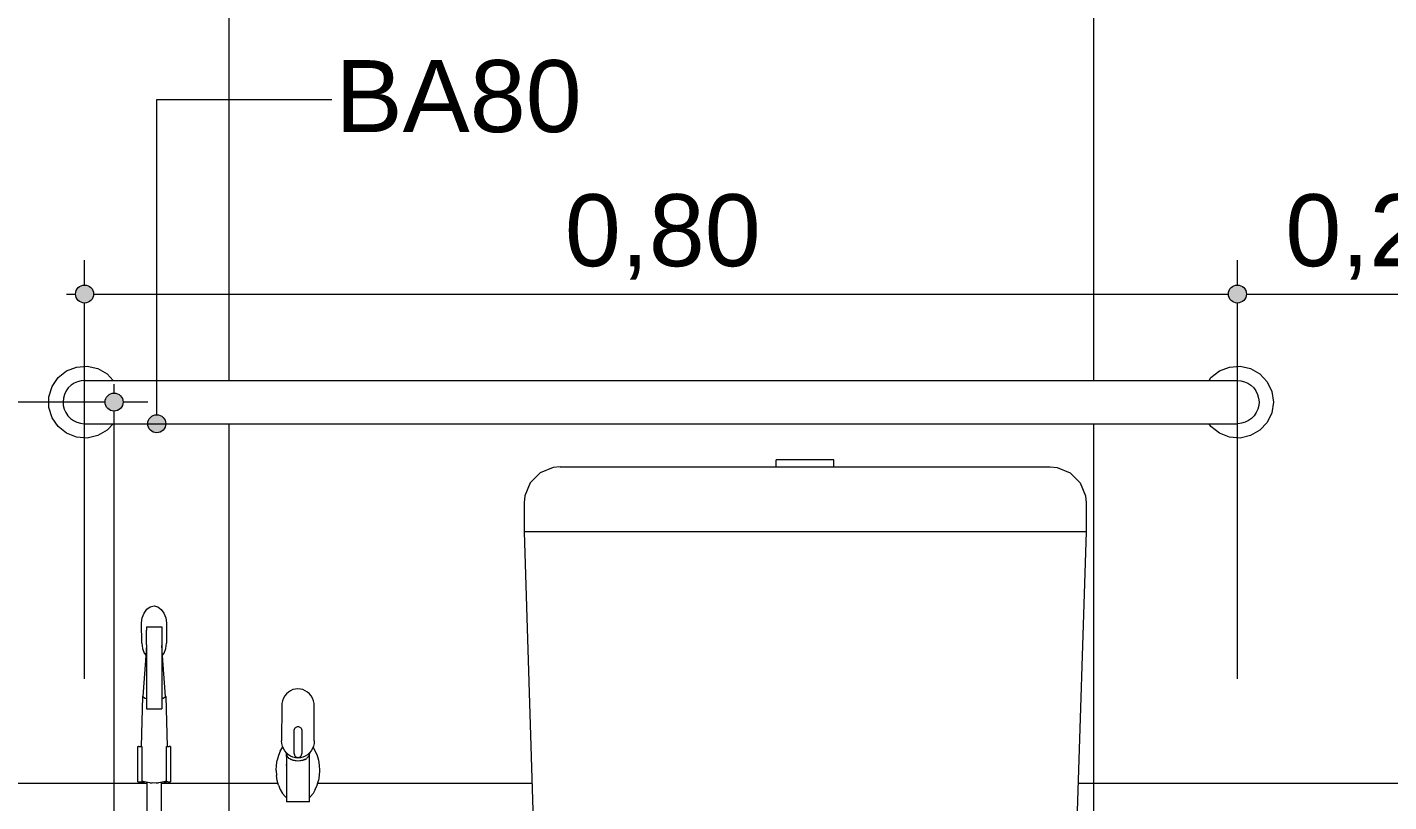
# Model space of a CAD drawing. Header units: metres. Extents: x -1.4 to 64, y -2.2 to 1.7.
# Drawn here: x 62.536 to 63.481, y -1.454 to -0.917 of the extents above; entities that cross this region are included whole.
import ezdxf

# ---------------------------------------------------------------- set-up
doc = ezdxf.new("R2010")
doc.units = ezdxf.units.M
doc.header["$MEASUREMENT"] = 0
doc.layers.add('COTAS CORTE', color=7, linetype='Continuous')
doc.layers.add('NOTAS-LAYOUT.EXEC', color=7, linetype='Continuous')
for name, color, linetype, lineweight, true_color in [('COTAS CORTE_Caneta_No__25', 7, 'Continuous', 13, 0x982312), ('LOUCAS-METAIS.ARQ_Caneta_No__96', 7, 'Continuous', 0, 0xb6b6b6), ('PAREDE CONSTRUIR_Caneta_No__97', 7, 'Continuous', 13, 0x6b6b6b)]:
    doc.layers.add(name, color=color, linetype=linetype, lineweight=lineweight, true_color=true_color)
doc.layers.add('NOTAS-LAYOUT.EXEC_Caneta_No__241', color=7, linetype='Continuous', lineweight=13)
doc.layers.add('NOTAS-LAYOUT.EXEC_Caneta_No__5', color=7, linetype='Continuous', lineweight=20)
doc.styles.add('GENERATED_STYLE_1', font='arial.ttf')
doc.dimstyles.new('GENERATED_STYLE__1', dxfattribs={"dimtxt": 0.05, "dimasz": 0.02375, "dimexe": 0.18, "dimexo": 0.267183, "dimgap": 0, "dimtad": 1, "dimzin": 0, "dimdsep": 46, "dimtxsty": 'GENERATED_STYLE_1', "dimblk": 'ARROWHEAD_11', "dimblk1": 'ARROWHEAD_11', "dimblk2": 'ARROWHEAD_11', "dimcen": 0.09, "dimclrd": 256, "dimclre": 256, "dimclrt": 256, "dimadec": 0, "dimazin": 0, "dimtfac": 1, "dimtdec": 4, "dimtmove": 0, "dimatfit": 3, "dimfxl": 0, "dimtolj": 1, "dimtzin": 0, "dimarcsym": 0})
doc.dimstyles.new('GENERATED_STYLE__2', dxfattribs={"dimtxt": 0.05, "dimasz": 0.02375, "dimexe": 0.18, "dimexo": 0.267183, "dimgap": 0, "dimtad": 1, "dimtih": 1, "dimtoh": 1, "dimzin": 0, "dimdsep": 46, "dimtxsty": 'GENERATED_STYLE_1', "dimblk": 'ARROWHEAD_11', "dimblk1": 'ARROWHEAD_11', "dimblk2": 'ARROWHEAD_11', "dimcen": 0.09, "dimclrd": 256, "dimclre": 256, "dimclrt": 256, "dimadec": 0, "dimazin": 0, "dimtfac": 1, "dimtdec": 4, "dimtmove": 0, "dimatfit": 3, "dimfxl": 0, "dimtolj": 1, "dimtzin": 0, "dimarcsym": 0})

# ---------------------------------------------------------------- blocks, each defined once
blk = doc.blocks.new('*D195', base_point=(118.0502, -2.04186))
at = {"layer": 'COTAS CORTE_Caneta_No__25', "linetype": 'Continuous', "lineweight": 13, "true_color": 0x982312}
for points in [[(62.56992, -1.10179), (62.57039, -1.10418), (62.57175, -1.10621), (62.57377, -1.10757), (62.57617, -1.10804), (62.57856, -1.10757), (62.58058, -1.10621), (62.58194, -1.10418), (62.58242, -1.10179), (62.58194, -1.0994), (62.58058, -1.09737), (62.57856, -1.09602), (62.57617, -1.09554), (62.57377, -1.09602), (62.57175, -1.09737), (62.57039, -1.0994)], [(63.36992, -1.10179), (63.37039, -1.10418), (63.37175, -1.10621), (63.37377, -1.10757), (63.37617, -1.10804), (63.37856, -1.10757), (63.38058, -1.10621), (63.38194, -1.10418), (63.38242, -1.10179), (63.38194, -1.0994), (63.38058, -1.09737), (63.37856, -1.09602), (63.37617, -1.09554), (63.37377, -1.09602), (63.37175, -1.09737), (63.37039, -1.0994)]]:
    blk.add_hatch(color=24, dxfattribs=at).paths.add_polyline_path(points)
at = {"layer": 'COTAS CORTE_Caneta_No__25', "color": 24, "linetype": 'Continuous', "lineweight": 13, "true_color": 0x982312}
for p, q in [((62.57617, -1.09554), (62.57617, -1.07836)), ((63.37617, -1.09554), (63.37617, -1.07836)), ((62.56367, -1.10179), (62.56992, -1.10179)), ((62.58242, -1.10179), (63.36992, -1.10179)), ((62.57617, -1.36898), (62.57617, -1.10804)), ((63.37617, -1.36898), (63.37617, -1.10804))]:
    blk.add_line(p, q, dxfattribs=at)
for centre in [(62.57617, -1.10179), (63.37617, -1.10179)]:
    blk.add_circle(centre, 0.00625, dxfattribs=at)
at = {"layer": 'COTAS CORTE_Caneta_No__25', "color": 24, "lineweight": 13, "true_color": 0x982312, "insert": (62.90944, -1.09179), "char_height": 0.05, "attachment_point": 7, "style": 'GENERATED_STYLE_1'}
blk.add_mtext('\\A1;{\\pql;\\fArial|b0|i0|c0|p0;\\W1.000000;0,80}', dxfattribs=at)
blk = doc.blocks.new('ARROWHEAD_11')
at = {"color": 0, "linetype": 'Continuous', "lineweight": 0}
blk.add_line((0, 0), (-1, 0), dxfattribs=at)
at = {"color": 0, "linetype": 'Continuous', "lineweight": 0, "const_width": 0.25, "flags": 128}
blk.add_lwpolyline([(-0.125, 0, 1), (0.125, 0, 1)], format="xyb", close=True, dxfattribs=at)
blk = doc.blocks.new('*D196', base_point=(118.0502, -2.04186))
at = {"layer": 'COTAS CORTE_Caneta_No__25', "linetype": 'Continuous', "lineweight": 13, "true_color": 0x982312}
for points in [[(63.36992, -1.10179), (63.37039, -1.10418), (63.37175, -1.10621), (63.37377, -1.10757), (63.37617, -1.10804), (63.37856, -1.10757), (63.38058, -1.10621), (63.38194, -1.10418), (63.38242, -1.10179), (63.38194, -1.0994), (63.38058, -1.09737), (63.37856, -1.09602), (63.37617, -1.09554), (63.37377, -1.09602), (63.37175, -1.09737), (63.37039, -1.0994)], [(63.56991, -1.10179), (63.57039, -1.10418), (63.57175, -1.10621), (63.57377, -1.10757), (63.57616, -1.10804), (63.57856, -1.10757), (63.58058, -1.10621), (63.58194, -1.10418), (63.58241, -1.10179), (63.58194, -1.0994), (63.58058, -1.09737), (63.57856, -1.09602), (63.57616, -1.09554), (63.57377, -1.09602), (63.57175, -1.09737), (63.57039, -1.0994)]]:
    blk.add_hatch(color=24, dxfattribs=at).paths.add_polyline_path(points)
at = {"layer": 'COTAS CORTE_Caneta_No__25', "color": 24, "linetype": 'Continuous', "lineweight": 13, "true_color": 0x982312}
for p, q in [((63.57616, -1.09554), (63.57616, -0.83461)), ((63.37617, -1.09554), (63.37617, -1.07836)), ((63.38242, -1.10179), (63.56991, -1.10179)), ((63.58241, -1.10179), (63.58866, -1.10179)), ((63.37617, -1.36898), (63.37617, -1.10804)), ((63.57616, -1.12523), (63.57616, -1.10804))]:
    blk.add_line(p, q, dxfattribs=at)
for centre in [(63.37617, -1.10179), (63.57616, -1.10179)]:
    blk.add_circle(centre, 0.00625, dxfattribs=at)
at = {"layer": 'COTAS CORTE_Caneta_No__25', "color": 24, "lineweight": 13, "true_color": 0x982312, "insert": (63.40943, -1.09179), "char_height": 0.05, "attachment_point": 7, "style": 'GENERATED_STYLE_1'}
blk.add_mtext('\\A1;{\\pql;\\fArial|b0|i0|c0|p0;\\W1.000000;0,20}', dxfattribs=at)
blk = doc.blocks.new('*D197', base_point=(118.0502, -2.04186))
at = {"layer": 'COTAS CORTE_Caneta_No__25', "linetype": 'Continuous', "lineweight": 13, "true_color": 0x982312}
for points in [[(62.59036, -1.17686), (62.59084, -1.17925), (62.59219, -1.18128), (62.59422, -1.18263), (62.59661, -1.18311), (62.59901, -1.18263), (62.60103, -1.18128), (62.60239, -1.17925), (62.60286, -1.17686), (62.60239, -1.17447), (62.60103, -1.17244), (62.59901, -1.17108), (62.59661, -1.17061), (62.59422, -1.17108), (62.59219, -1.17244), (62.59084, -1.17447)], [(62.59036, -2.04186), (62.59084, -2.04425), (62.59219, -2.04627), (62.59422, -2.04763), (62.59661, -2.04811), (62.59901, -2.04763), (62.60103, -2.04627), (62.60239, -2.04425), (62.60286, -2.04186), (62.60239, -2.03946), (62.60103, -2.03744), (62.59901, -2.03608), (62.59661, -2.03561), (62.59422, -2.03608), (62.59219, -2.03744), (62.59084, -2.03946)]]:
    blk.add_hatch(color=24, dxfattribs=at).paths.add_polyline_path(points)
at = {"layer": 'COTAS CORTE_Caneta_No__25', "color": 24, "linetype": 'Continuous', "lineweight": 13, "true_color": 0x982312}
for p, q in [((62.59661, -1.17061), (62.59661, -1.16436)), ((62.59036, -1.17686), (62.32943, -1.17686)), ((62.62005, -1.17686), (62.60286, -1.17686)), ((62.59661, -2.03561), (62.59661, -1.18311)), ((62.59036, -2.04186), (62.57318, -2.04186)), ((62.59661, -2.05436), (62.59661, -2.04811)), ((62.8638, -2.04186), (62.60286, -2.04186))]:
    blk.add_line(p, q, dxfattribs=at)
for centre in [(62.59661, -1.17686), (62.59661, -2.04186)]:
    blk.add_circle(centre, 0.00625, dxfattribs=at)
at = {"layer": 'COTAS CORTE_Caneta_No__25', "color": 24, "lineweight": 13, "true_color": 0x982312, "insert": (62.58661, -1.67609), "char_height": 0.05, "attachment_point": 7, "rotation": 90, "style": 'GENERATED_STYLE_1'}
blk.add_mtext('\\A1;{\\pql;\\fArial|b0|i0|c0|p0;\\W1.000000;0,86}', dxfattribs=at)
blk = doc.blocks.new('*D201', base_point=(118.0502, -2.04186))
at = {"layer": 'COTAS CORTE_Caneta_No__25', "linetype": 'Continuous', "lineweight": 13, "true_color": 0x982312}
for points in [[(61.18723, 1.10814), (61.1877, 1.10575), (61.18906, 1.10373), (61.19109, 1.10237), (61.19348, 1.10189), (61.19587, 1.10237), (61.1979, 1.10373), (61.19925, 1.10575), (61.19973, 1.10814), (61.19925, 1.11054), (61.1979, 1.11256), (61.19587, 1.11392), (61.19348, 1.11439), (61.19109, 1.11392), (61.18906, 1.11256), (61.1877, 1.11054)], [(61.18723, -2.04186), (61.1877, -2.04425), (61.18906, -2.04627), (61.19109, -2.04763), (61.19348, -2.04811), (61.19587, -2.04763), (61.1979, -2.04627), (61.19925, -2.04425), (61.19973, -2.04186), (61.19925, -2.03946), (61.1979, -2.03744), (61.19587, -2.03608), (61.19348, -2.03561), (61.19109, -2.03608), (61.18906, -2.03744), (61.1877, -2.03946)]]:
    blk.add_hatch(color=24, dxfattribs=at).paths.add_polyline_path(points)
at = {"layer": 'COTAS CORTE_Caneta_No__25', "color": 24, "linetype": 'Continuous', "lineweight": 13, "true_color": 0x982312}
for p, q in [((61.18723, 1.10814), (61.17004, 1.10814)), ((61.46066, 1.10814), (61.19973, 1.10814)), ((61.19348, -2.03561), (61.19348, 1.10189)), ((61.18723, -2.04186), (61.17004, -2.04186)), ((61.19348, -2.05436), (61.19348, -2.04811)), ((61.46066, -2.04186), (61.19973, -2.04186))]:
    blk.add_line(p, q, dxfattribs=at)
for centre in [(61.19348, 1.10814), (61.19348, -2.04186)]:
    blk.add_circle(centre, 0.00625, dxfattribs=at)
at = {"layer": 'COTAS CORTE_Caneta_No__25', "color": 24, "lineweight": 13, "true_color": 0x982312, "char_height": 0.05, "attachment_point": 7, "rotation": 90, "style": 'GENERATED_STYLE_1'}
for s, insert in [('\\A1;{\\pql;\\fArial|b0|i0|c0|p0;\\W1.000000;0,01}', (61.18348, 0.96843)), ('\\A1;{\\pql;\\fArial|b0|i0|c0|p0;\\W1.000000;3,15}', (61.18348, -0.60032))]:
    blk.add_mtext(s, dxfattribs=dict(at, insert=insert))
blk = doc.blocks.new('*D204', base_point=(118.0502, -2.04186))
at = {"layer": 'COTAS CORTE_Caneta_No__25', "linetype": 'Continuous', "lineweight": 13, "true_color": 0x982312}
for points in [[(62.23192, -1.29186), (62.2324, -1.29425), (62.23376, -1.29627), (62.23578, -1.29763), (62.23817, -1.29811), (62.24057, -1.29763), (62.24259, -1.29627), (62.24395, -1.29425), (62.24442, -1.29186), (62.24395, -1.28946), (62.24259, -1.28744), (62.24057, -1.28608), (62.23817, -1.28561), (62.23578, -1.28608), (62.23376, -1.28744), (62.2324, -1.28946)], [(62.23192, -2.04186), (62.2324, -2.04425), (62.23376, -2.04627), (62.23578, -2.04763), (62.23817, -2.04811), (62.24057, -2.04763), (62.24259, -2.04627), (62.24395, -2.04425), (62.24442, -2.04186), (62.24395, -2.03946), (62.24259, -2.03744), (62.24057, -2.03608), (62.23817, -2.03561), (62.23578, -2.03608), (62.23376, -2.03744), (62.2324, -2.03946)]]:
    blk.add_hatch(color=24, dxfattribs=at).paths.add_polyline_path(points)
at = {"layer": 'COTAS CORTE_Caneta_No__25', "color": 24, "linetype": 'Continuous', "lineweight": 13, "true_color": 0x982312}
for p, q in [((62.23192, -1.29186), (62.21474, -1.29186)), ((62.50536, -1.29186), (62.24442, -1.29186)), ((62.23817, -2.03561), (62.23817, -1.29811)), ((62.23192, -2.04186), (62.21474, -2.04186)), ((62.23817, -2.05436), (62.23817, -2.04811)), ((62.50536, -2.04186), (62.24442, -2.04186))]:
    blk.add_line(p, q, dxfattribs=at)
for centre in [(62.23817, -1.29186), (62.23817, -2.04186)]:
    blk.add_circle(centre, 0.00625, dxfattribs=at)
at = {"layer": 'COTAS CORTE_Caneta_No__25', "color": 24, "lineweight": 13, "true_color": 0x982312, "char_height": 0.05, "attachment_point": 7, "rotation": 90, "style": 'GENERATED_STYLE_1'}
for s, insert in [('\\A1;{\\pql;\\fArial|b0|i0|c0|p0;\\W1.000000;0,10}', (62.22817, -1.43157)), ('\\A1;{\\pql;\\fArial|b0|i0|c0|p0;\\W1.000000;0,75}', (62.22817, -1.80032))]:
    blk.add_mtext(s, dxfattribs=dict(at, insert=insert))
blk = doc.blocks.new('Label_26_20', base_point=(62.62619, -1.19186))
at = {"layer": 'NOTAS-LAYOUT.EXEC', "linetype": 'Continuous', "lineweight": 0, "true_color": 0x000000}
blk.add_hatch(color=18, dxfattribs=at).paths.add_polyline_path([(62.61994, -1.19186), (62.62042, -1.19425), (62.62177, -1.19627), (62.6238, -1.19763), (62.62619, -1.19811), (62.62858, -1.19763), (62.63061, -1.19627), (62.63196, -1.19425), (62.63244, -1.19186), (62.63196, -1.18946), (62.63061, -1.18744), (62.62858, -1.18608), (62.62619, -1.18561), (62.6238, -1.18608), (62.62177, -1.18744), (62.62042, -1.18946)])
at = {"layer": 'NOTAS-LAYOUT.EXEC_Caneta_No__241', "color": 7, "linetype": 'Continuous', "lineweight": 13}
for p, q in [((62.62619, -1.18561), (62.62619, -0.96673)), ((62.62619, -0.96673), (62.74777, -0.96673))]:
    blk.add_line(p, q, dxfattribs=at)
at = {"layer": 'NOTAS-LAYOUT.EXEC_Caneta_No__5', "color": 7, "linetype": 'Continuous', "lineweight": 20}
blk.add_circle((62.62619, -1.19186), 0.00625, dxfattribs=at)
at = {"layer": 'NOTAS-LAYOUT.EXEC_Caneta_No__241', "color": 7, "lineweight": 13, "insert": (62.75027, -0.93938), "char_height": 0.05, "attachment_point": 1, "style": 'GENERATED_STYLE_1'}
blk.add_mtext('\\A1;{\\pql;\\pt0,241;\\fArial|b0|i0|c0|p0;\\W1.000000;BA80\\fArial|b0|i0|c0|p0;\\W1.000000;\\A1{\\H.66x;\\S^  ;}\\fArial|b0|i0|c0|p0;\\W1.000000;\\fArial|b0|i0|c0|p0;\\W1.000000;\\A1{\\H.66x;\\S^  ;}\\fArial|b0|i0|c0|p0;\\W1.000000;\\fArial|b0|i0|c0|p0;\\W1.000000;\\fArial|b0|i0|c0|p0;\\W1.000000;\\fArial|b0|i0|c0|p0;\\W1.000000;\\fArial|b0|i0|c0|p0;\\W1.000000;\\fArial|b0|i0|c0|p0;\\W1.000000;\\fArial|b0|i0|c0|p0;\\W1.000000;\\A1{\\H.66x;\\S^  ;}\\fArial|b0|i0|c0|p0;\\W1.000000;\\fArial|b0|i0|c0|p0;\\W1.000000;\\A1{\\H.66x;\\S^  ;}\\fArial|b0|i0|c0|p0;\\W1.000000;\\fArial|b0|i0|c0|p0;\\W1.000000;\\fArial|b0|i0|c0|p0;\\W1.000000;\\fArial|b0|i0|c0|p0;\\W1.000000;\\fArial|b0|i0|c0|p0;\\W1.000000;\\fArial|b0|i0|c0|p0;\\W1.000000;\\fArial|b0|i0|c0|p0;\\W1.000000;\\A1{\\H.66x;\\S^  ;}\\fArial|b0|i0|c0|p0;\\W1.000000;\\fArial|b0|i0|c0|p0;\\W1.000000;\\A1{\\H.66x;\\S^  ;}\\fArial|b0|i0|c0|p0;\\W1.000000;\\fArial|b0|i0|c0|p0;\\W1.000000;\\fArial|b0|i0|c0|p0;\\W1.000000;\\fArial|b0|i0|c0|p0;\\W1.000000;\\fArial|b0|i0|c0|p0;\\W1.000000;\\fArial|b0|i0|c0|p0;\\W1.000000;\\fArial|b0|i0|c0|p0;\\W1.000000;\\A1{\\H.66x;\\S^  ;}\\fArial|b0|i0|c0|p0;\\W1.000000;\\fArial|b0|i0|c0|p0;\\W1.000000;\\A1{\\H.66x;\\S^  ;}\\fArial|b0|i0|c0|p0;\\W1.000000;\\fArial|b0|i0|c0|p0;\\W1.000000;\\fArial|b0|i0|c0|p0;\\W1.000000;\\fArial|b0|i0|c0|p0;\\W1.000000;\\fArial|b0|i0|c0|p0;\\W1.000000;\\fArial|b0|i0|c0|p0;\\W1.000000;\\fArial|b0|i0|c0|p0;\\W1.000000;\\A1{\\H.66x;\\S^  ;}\\fArial|b0|i0|c0|p0;\\W1.000000;\\fArial|b0|i0|c0|p0;\\W1.000000;\\A1{\\H.66x;\\S^  ;}\\fArial|b0|i0|c0|p0;\\W1.000000;\\fArial|b0|i0|c0|p0;\\W1.000000;\\fArial|b0|i0|c0|p0;\\W1.000000;\\fArial|b0|i0|c0|p0;\\W1.000000;\\fArial|b0|i0|c0|p0;\\W1.000000;\\fArial|b0|i0|c0|p0;\\W1.000000;\\fArial|b0|i0|c0|p0;\\W1.000000;\\A1{\\H.66x;\\S^  ;}\\fArial|b0|i0|c0|p0;\\W1.000000;}', dxfattribs=at)

msp = doc.modelspace()

# ---------------------------------------------------------------- hatches: boundary and pattern name
at = {"layer": 'PAREDE CONSTRUIR_Caneta_No__97', "linetype": 'Continuous', "lineweight": 13, "true_color": 0x6b6b6b}
h = msp.add_hatch(dxfattribs=at)
h.set_pattern_fill('Ceramica_60_x_60_0014', color=251, style=0, pattern_type=2)
h.set_pattern_definition([(180, (61.47616, -2.04186), (0, 0.6), []), (90, (61.47616, -2.04186), (0.6, 0), [])])
h.paths.add_polyline_path([(61.47616, 1.10814), (61.47616, -0.56713), (61.48116, -0.56713), (61.48116, -0.57686), (61.48701, -0.57686), (61.50287, -0.57865), (61.51875, -0.5842), (61.53298, -0.59315), (61.54487, -0.60504), (61.55382, -0.61927), (61.55937, -0.63515), (61.56116, -0.65101), (61.56116, -1.2327), (61.55937, -1.24856), (61.55382, -1.26444), (61.54602, -1.27686), (62.30636, -1.27686), (62.31058, -1.27231), (62.31703, -1.26858), (62.3243, -1.26693), (62.33173, -1.26748), (62.33867, -1.2702), (62.34449, -1.27485), (62.34869, -1.28101), (62.35089, -1.28813), (62.35089, -1.29558), (62.34869, -1.3027), (62.34449, -1.30886), (62.33867, -1.31351), (62.33173, -1.31623), (62.3243, -1.31679), (62.31703, -1.31513), (62.31058, -1.3114), (62.30636, -1.30685), (61.54586, -1.30685), (61.54449, -1.30886), (61.53867, -1.31351), (61.53173, -1.31623), (61.5243, -1.31679), (61.51703, -1.31513), (61.51058, -1.3114), (61.50551, -1.30594), (61.50477, -1.3044), (61.50287, -1.30507), (61.48701, -1.30685), (61.48116, -1.30685), (61.48116, -1.31686), (61.47616, -1.31686), (61.47616, -2.04186), (62.94918, -2.04186), (62.94918, -2.00647), (62.99824, -1.77057), (62.90116, -1.61724), (62.90116, -1.58186), (62.89117, -1.58186), (62.88117, -1.26686), (62.88117, -1.24686), (62.88165, -1.24198), (62.88538, -1.23297), (62.89228, -1.22607), (62.90129, -1.22234), (62.90617, -1.22186), (63.05617, -1.22186), (63.05617, -1.21686), (63.09617, -1.21686), (63.09617, -1.22186), (63.24617, -1.22186), (63.25104, -1.22234), (63.26005, -1.22607), (63.26695, -1.23297), (63.27068, -1.24198), (63.27117, -1.24686), (63.27117, -1.26686), (63.26117, -1.58186), (63.25117, -1.58186), (63.25117, -1.61724), (63.15409, -1.77057), (63.20315, -2.00647), (63.20315, -2.04186), (63.57616, -2.04186), (63.57617, -1.31679), (63.57116, -1.31679), (63.57116, -1.30685), (63.55275, -1.30685), (63.54002, -1.30685), (63.52859, -1.30685), (63.51905, -1.30685), (63.51187, -1.30685), (63.5059, -1.30685), (63.5033, -1.30658), (63.50079, -1.30586), (63.49844, -1.30471), (63.49632, -1.30318), (63.49451, -1.3013), (63.49304, -1.29913), (63.49198, -1.29674), (63.49135, -1.2942), (63.49117, -1.29159), (63.49144, -1.28899), (63.49216, -1.28648), (63.49331, -1.28413), (63.49484, -1.28201), (63.49672, -1.2802), (63.49889, -1.27874), (63.50128, -1.27767), (63.50382, -1.27704), (63.50642, -1.27686), (63.51234, -1.27686), (63.51946, -1.27686), (63.52892, -1.27686), (63.54025, -1.27686), (63.55287, -1.27686), (63.57116, -1.27686), (63.57116, -1.26693), (63.57617, -1.26693), (63.57617, -1.21686), (63.57122, -1.21686), (63.57122, -1.20685), (63.56537, -1.20685), (63.54951, -1.20507), (63.53364, -1.19951), (63.5194, -1.19056), (63.50751, -1.17867), (63.49856, -1.16444), (63.49301, -1.14856), (63.49122, -1.1327), (63.49122, -0.55101), (63.49301, -0.53515), (63.49856, -0.51927), (63.50751, -0.50504), (63.5194, -0.49315), (63.53364, -0.4842), (63.54951, -0.47865), (63.56537, -0.47686), (63.57122, -0.47686), (63.57122, -0.46713), (63.57616, -0.46713), (63.57616, 1.10814)])
h.paths.add_polyline_path([(61.47841, -1.57776), (61.52724, -1.57776), (61.53094, -1.57852), (61.53407, -1.58068), (61.53616, -1.58393), (61.53619, -1.5841), (61.83581, -1.5841), (61.84209, -1.5839), (61.54604, -1.5839), (61.54604, -1.58186), (61.91352, -1.58186), (61.91352, -1.58389), (61.91452, -1.584), (61.91579, -1.5841), (61.91618, -1.5841), (61.91749, -1.58459), (61.919, -1.58507), (61.91951, -1.58535), (61.9212, -1.58599), (61.92528, -1.58953), (61.92795, -1.59432), (61.92887, -1.59976), (61.92795, -1.60519), (61.92528, -1.60998), (61.9212, -1.61353), (61.919, -1.61444), (61.9165, -1.6153), (61.91618, -1.61541), (61.91315, -1.61566), (61.84338, -1.61566), (61.84002, -1.61555), (61.8358, -1.61541), (61.71161, -1.61541), (61.71161, -1.65386), (61.71047, -1.66886), (61.70707, -1.68349), (61.70151, -1.69739), (61.69392, -1.71022), (61.68448, -1.72167), (61.67342, -1.73144), (61.66103, -1.7393), (61.6476, -1.74506), (61.63347, -1.74857), (61.61898, -1.74976), (61.47843, -1.74976), (61.47843, -1.7488), (61.47843, -1.74604), (61.47842, -1.74181), (61.47842, -1.73662), (61.47842, -1.73077), (61.47842, -1.72591), (61.47842, -1.72511), (61.47843, -1.72168), (61.47843, -1.72081), (61.47843, -1.71891), (61.47843, -1.71796), (61.61848, -1.71796), (61.62924, -1.71698), (61.63966, -1.71409), (61.64944, -1.70937), (61.65828, -1.70296), (61.66591, -1.69506), (61.6721, -1.68591), (61.67666, -1.67579), (61.67695, -1.67467), (61.67754, -1.67241), (61.67946, -1.66499), (61.6804, -1.65386), (61.6804, -1.61541), (61.5369, -1.61541), (61.5369, -1.66776), (61.53616, -1.67158), (61.53407, -1.67483), (61.53094, -1.67699), (61.52724, -1.67776), (61.47841, -1.67776)], flags=0)
h.paths.add_polyline_path([(61.6592, 0.07214), (61.7292, 0.07214), (61.7292, 0.07514), (61.74268, 0.07514), (61.7392, 0.08814), (61.74456, 0.10814), (61.7592, 0.12279), (61.7792, 0.12814), (61.7992, 0.12279), (61.81384, 0.10814), (61.8192, 0.08814), (61.81572, 0.07514), (61.8292, 0.07514), (61.8292, 0.07214), (61.8992, 0.07214), (61.8992, 0.06014), (61.8892, 0.06014), (61.8892, 0.05814), (61.80384, 0.05814), (61.7992, 0.0535), (61.7902, 0.05109), (61.7902, -0.14902), (61.7912, -0.1482), (61.8162, -0.14271), (61.8412, -0.1482), (61.8595, -0.16319), (61.8662, -0.18367), (61.8662, -0.19916), (61.8595, -0.21964), (61.8412, -0.23463), (61.82719, -0.2377), (61.8267, -0.26842), (61.82621, -0.35286), (61.8292, -0.35286), (61.8292, -0.38886), (61.82269, -0.38886), (61.82264, -0.40711), (61.82904, -0.47281), (61.84234, -0.55041), (61.86404, -0.62662), (61.86439, -0.62781), (61.86542, -0.63048), (61.8949, -0.70577), (61.92144, -0.78408), (61.9413, -0.86261), (61.95456, -0.94136), (61.9547, -1.07707), (61.95372, -1.09206), (61.95074, -1.10701), (61.94584, -1.12144), (61.9391, -1.13511), (61.93064, -1.14778), (61.92059, -1.15924), (61.90913, -1.16929), (61.89646, -1.17776), (61.88279, -1.1845), (61.86835, -1.1894), (61.85341, -1.19237), (61.8382, -1.19337), (61.82299, -1.19237), (61.80804, -1.1894), (61.79361, -1.1845), (61.77994, -1.17776), (61.76727, -1.16929), (61.75581, -1.15924), (61.74576, -1.14778), (61.73729, -1.13511), (61.73055, -1.12144), (61.72565, -1.10701), (61.72268, -1.09206), (61.7217, -1.07707), (61.7217, -0.98086), (61.7202, -0.98086), (61.7202, -0.97157), (61.7042, -0.97586), (61.6872, -0.9713), (61.67475, -0.95886), (61.6702, -0.94186), (61.67475, -0.92486), (61.6872, -0.91241), (61.7042, -0.90786), (61.7157, -0.91094), (61.7157, -0.89986), (61.7337, -0.89986), (61.7337, -0.91786), (61.7317, -0.91786), (61.7317, -0.92291), (61.73264, -0.92386), (61.7682, -0.92386), (61.7682, -0.38886), (61.7292, -0.38886), (61.7292, -0.35286), (61.7682, -0.35286), (61.7682, -0.20527), (61.7662, -0.19916), (61.7662, -0.18367), (61.7682, -0.17756), (61.7682, 0.05109), (61.7592, 0.0535), (61.75456, 0.05814), (61.6692, 0.05814), (61.6692, 0.06014), (61.6592, 0.06014)], flags=0)
h.paths.add_polyline_path([(62.91718, 0.11814), (62.03718, 0.11814), (62.03718, 0.99814), (62.91718, 0.99814)], flags=0)
h.paths.add_polyline_path([(62.30123, -1.19372), (62.30179, -1.18629), (62.30451, -1.17936), (62.30916, -1.17353), (62.31117, -1.17216), (62.31117, -0.51166), (62.30662, -0.50744), (62.30289, -0.50099), (62.30123, -0.49372), (62.30179, -0.48629), (62.30451, -0.47936), (62.30916, -0.47353), (62.31532, -0.46933), (62.32244, -0.46713), (62.32989, -0.46713), (62.33701, -0.46933), (62.34317, -0.47353), (62.34782, -0.47936), (62.35054, -0.48629), (62.35109, -0.49372), (62.34944, -0.50099), (62.34571, -0.50744), (62.34116, -0.51166), (62.34116, -1.17216), (62.34317, -1.17353), (62.34782, -1.17936), (62.35054, -1.18629), (62.35109, -1.19372), (62.34944, -1.20099), (62.34571, -1.20744), (62.34025, -1.21251), (62.33353, -1.21574), (62.32616, -1.21686), (62.3188, -1.21574), (62.31208, -1.21251), (62.30662, -1.20744), (62.30289, -1.20099)], flags=0)
h.paths.add_polyline_path([(62.42123, -1.64855), (62.42123, -1.63516), (62.42351, -1.62199), (62.428, -1.60946), (62.4311, -1.6043), (62.43523, -1.59999), (62.44017, -1.59676), (62.45219, -1.59208), (62.46482, -1.5897), (62.47764, -1.5897), (62.49027, -1.59208), (62.50229, -1.59676), (62.50723, -1.59999), (62.50925, -1.6021), (62.51136, -1.6043), (62.51446, -1.60946), (62.51895, -1.62199), (62.52123, -1.63516), (62.52123, -1.64855), (62.51895, -1.66172), (62.51446, -1.67425), (62.51136, -1.67941), (62.50925, -1.68161), (62.50723, -1.68372), (62.506, -1.68452), (62.50229, -1.68695), (62.49027, -1.69163), (62.47764, -1.69401), (62.46481, -1.69401), (62.45219, -1.69163), (62.44017, -1.68695), (62.43523, -1.68372), (62.4311, -1.67941), (62.428, -1.67425), (62.42351, -1.66172)], flags=0)
h.paths.add_polyline_path([(62.55364, -1.1877), (62.55144, -1.18058), (62.55144, -1.17313), (62.55364, -1.16601), (62.55784, -1.15985), (62.56367, -1.15521), (62.5706, -1.15248), (62.57803, -1.15193), (62.5853, -1.15359), (62.59175, -1.15731), (62.59597, -1.16186), (63.35647, -1.16186), (63.35784, -1.15985), (63.36367, -1.15521), (63.3706, -1.15248), (63.37803, -1.15193), (63.3853, -1.15359), (63.39175, -1.15731), (63.39682, -1.16277), (63.40005, -1.16949), (63.40117, -1.17686), (63.40005, -1.18423), (63.39682, -1.19094), (63.39175, -1.1964), (63.3853, -1.20013), (63.37803, -1.20179), (63.3706, -1.20123), (63.36367, -1.19851), (63.35784, -1.19386), (63.35647, -1.19186), (62.59597, -1.19186), (62.59175, -1.1964), (62.5853, -1.20013), (62.57803, -1.20179), (62.5706, -1.20123), (62.56367, -1.19851), (62.55784, -1.19386)], flags=0)
h.paths.add_polyline_path([(62.61765, -1.44055), (62.61305, -1.44055), (62.61305, -1.41589), (62.61545, -1.41589), (62.61635, -1.38128), (62.61645, -1.38092), (62.61656, -1.38078), (62.61859, -1.35249), (62.61754, -1.35108), (62.61625, -1.3479), (62.61577, -1.34432), (62.61573, -1.33016), (62.61619, -1.32656), (62.61745, -1.32331), (62.61935, -1.3207), (62.62172, -1.31898), (62.62437, -1.31842), (62.62697, -1.31911), (62.62933, -1.32085), (62.63125, -1.32342), (62.63254, -1.32659), (62.63302, -1.33016), (62.63307, -1.34432), (62.63261, -1.34794), (62.63135, -1.35118), (62.63026, -1.35268), (62.63228, -1.38079), (62.63238, -1.38092), (62.63249, -1.38128), (62.63337, -1.41589), (62.63571, -1.41589), (62.63571, -1.44055), (62.63119, -1.44055), (62.63117, -1.44055), (62.63003, -1.44083), (62.62928, -1.44097), (62.62928, -1.74604), (62.62903, -1.76689), (62.63253, -1.78588), (62.63949, -1.80257), (62.64932, -1.81559), (62.66121, -1.82386), (62.67418, -1.8267), (62.68714, -1.82386), (62.69903, -1.81559), (62.70887, -1.80257), (62.71582, -1.78588), (62.71933, -1.76689), (62.71907, -1.74604), (62.71907, -1.45438), (62.71618, -1.45438), (62.71618, -1.45165), (62.71529, -1.45082), (62.71349, -1.44852), (62.71196, -1.44582), (62.71073, -1.4428), (62.70983, -1.43953), (62.70928, -1.43608), (62.70909, -1.43255), (62.70928, -1.42902), (62.70983, -1.42558), (62.71073, -1.4223), (62.71196, -1.41928), (62.71349, -1.41659), (62.71368, -1.41634), (62.71343, -1.4157), (62.71301, -1.41387), (62.71287, -1.41199), (62.71291, -1.38795), (62.71305, -1.38607), (62.71346, -1.38423), (62.71413, -1.38249), (62.71506, -1.38088), (62.71621, -1.37945), (62.71756, -1.37822), (62.71907, -1.37724), (62.72071, -1.37651), (62.72243, -1.37607), (62.7242, -1.37593), (62.72597, -1.37607), (62.72769, -1.37651), (62.72933, -1.37724), (62.73085, -1.37822), (62.7322, -1.37945), (62.73335, -1.38088), (62.73428, -1.38249), (62.73497, -1.38423), (62.73538, -1.38607), (62.73552, -1.38795), (62.73549, -1.41199), (62.73535, -1.41387), (62.73494, -1.4157), (62.73464, -1.41647), (62.73474, -1.41659), (62.73627, -1.41928), (62.7375, -1.4223), (62.7384, -1.42558), (62.73895, -1.42902), (62.73914, -1.43255), (62.73895, -1.43608), (62.7384, -1.43953), (62.7375, -1.4428), (62.73627, -1.44582), (62.73474, -1.44852), (62.73295, -1.45082), (62.73215, -1.45156), (62.73215, -1.45438), (62.72982, -1.45438), (62.72905, -1.45438), (62.72905, -1.7459), (62.72933, -1.7688), (62.72505, -1.79199), (62.71655, -1.81238), (62.70454, -1.82829), (62.69002, -1.83839), (62.67418, -1.84186), (62.65834, -1.83839), (62.64381, -1.82829), (62.6318, -1.81238), (62.62331, -1.79199), (62.61903, -1.7688), (62.6193, -1.7459), (62.6193, -1.44092), (62.61881, -1.44083), (62.61767, -1.44055)], flags=0)

# ---------------------------------------------------------------- linework, layer by layer
at = {"layer": 'LOUCAS-METAIS.ARQ_Caneta_No__96', "color": 253, "linetype": 'Continuous', "lineweight": 0, "true_color": 0xb6b6b6}
for p, q in [((62.56367, -1.15521), (62.5706, -1.15248)), ((62.5706, -1.15248), (62.57803, -1.15193)), ((62.57803, -1.15193), (62.5853, -1.15359)), ((63.36367, -1.15521), (63.3706, -1.15248)), ((63.3706, -1.15248), (63.37803, -1.15193)), ((63.37803, -1.15193), (63.3853, -1.15359)), ((62.55364, -1.16601), (62.55784, -1.15985)), ((62.55784, -1.15985), (62.56367, -1.15521)), ((62.57382, -1.16204), (62.57128, -1.16267)), ((62.57643, -1.16186), (62.57382, -1.16204)), ((62.57643, -1.16186), (62.57793, -1.16186)), ((62.57793, -1.16186), (62.58234, -1.16186)), ((62.58234, -1.16186), (62.58946, -1.16186)), ((62.5853, -1.15359), (62.59175, -1.15731)), ((62.58946, -1.16186), (62.59892, -1.16186)), ((62.59175, -1.15731), (62.59597, -1.16186)), ((62.59892, -1.16186), (62.61025, -1.16186)), ((62.61025, -1.16186), (62.62287, -1.16186)), ((62.62287, -1.16186), (62.63618, -1.16186)), ((62.63618, -1.16186), (63.31615, -1.16186)), ((63.31615, -1.16186), (63.32946, -1.16186)), ((63.32946, -1.16186), (63.34208, -1.16186)), ((63.34208, -1.16186), (63.35341, -1.16186)), ((63.35341, -1.16186), (63.36287, -1.16186)), ((63.35647, -1.16186), (63.35784, -1.15985)), ((63.35784, -1.15985), (63.36367, -1.15521)), ((63.36287, -1.16186), (63.36999, -1.16186)), ((63.36999, -1.16186), (63.3744, -1.16186)), ((63.3744, -1.16186), (63.3759, -1.16186)), ((63.3759, -1.16186), (63.37851, -1.16204)), ((63.37851, -1.16204), (63.38105, -1.16267)), ((63.3853, -1.15359), (63.39175, -1.15731)), ((63.39175, -1.15731), (63.39682, -1.16277)), ((62.55144, -1.17313), (62.55364, -1.16601)), ((62.56216, -1.17148), (62.56144, -1.174)), ((62.56331, -1.16913), (62.56216, -1.17148)), ((62.56484, -1.16702), (62.56331, -1.16913)), ((62.56673, -1.1652), (62.56484, -1.16702)), ((62.56889, -1.16374), (62.56673, -1.1652)), ((62.57128, -1.16267), (62.56889, -1.16374)), ((63.38105, -1.16267), (63.38344, -1.16374)), ((63.38344, -1.16374), (63.3856, -1.1652)), ((63.3856, -1.1652), (63.38749, -1.16702)), ((63.38749, -1.16702), (63.38902, -1.16913)), ((63.38902, -1.16913), (63.39017, -1.17148)), ((63.39017, -1.17148), (63.39089, -1.174)), ((63.39682, -1.16277), (63.40005, -1.16949)), ((63.40005, -1.16949), (63.40117, -1.17686)), ((62.55144, -1.18058), (62.55144, -1.17313)), ((62.55364, -1.1877), (62.55144, -1.18058)), ((62.56144, -1.174), (62.56117, -1.1766)), ((62.56117, -1.1766), (62.56135, -1.1792)), ((62.56135, -1.1792), (62.56198, -1.18174)), ((63.39098, -1.1792), (63.39035, -1.18174)), ((63.39089, -1.174), (63.39116, -1.1766)), ((63.39116, -1.1766), (63.39098, -1.1792)), ((63.40117, -1.17686), (63.40005, -1.18423)), ((62.55784, -1.19386), (62.55364, -1.1877)), ((62.56198, -1.18174), (62.56305, -1.18413)), ((62.56305, -1.18413), (62.56451, -1.1863)), ((62.56451, -1.1863), (62.56632, -1.18818)), ((62.56632, -1.18818), (62.56844, -1.18972)), ((62.56844, -1.18972), (62.57079, -1.19086)), ((63.38389, -1.18972), (63.38154, -1.19086)), ((63.38601, -1.18818), (63.38389, -1.18972)), ((63.38782, -1.1863), (63.38601, -1.18818)), ((63.38928, -1.18413), (63.38782, -1.1863)), ((63.39035, -1.18174), (63.38928, -1.18413)), ((63.40005, -1.18423), (63.39682, -1.19094)), ((62.56367, -1.19851), (62.55784, -1.19386)), ((62.5706, -1.20123), (62.56367, -1.19851)), ((62.57079, -1.19086), (62.5733, -1.19158)), ((62.5733, -1.19158), (62.5759, -1.19186)), ((62.5759, -1.19186), (62.57741, -1.19186)), ((62.57741, -1.19186), (62.58187, -1.19186)), ((62.58187, -1.19186), (62.58905, -1.19186)), ((62.59175, -1.1964), (62.5853, -1.20013)), ((62.58905, -1.19186), (62.59859, -1.19186)), ((62.59597, -1.19186), (62.59175, -1.1964)), ((62.59859, -1.19186), (62.61002, -1.19186)), ((62.61002, -1.19186), (62.62276, -1.19186)), ((62.62276, -1.19186), (62.63615, -1.19186)), ((62.63615, -1.19186), (63.31618, -1.19186)), ((63.31618, -1.19186), (63.32958, -1.19186)), ((63.32958, -1.19186), (63.34231, -1.19186)), ((63.34231, -1.19186), (63.35374, -1.19186)), ((63.35374, -1.19186), (63.36328, -1.19186)), ((63.35784, -1.19386), (63.35647, -1.19186)), ((63.36367, -1.19851), (63.35784, -1.19386)), ((63.36328, -1.19186), (63.37046, -1.19186)), ((63.3706, -1.20123), (63.36367, -1.19851)), ((63.37046, -1.19186), (63.37492, -1.19186)), ((63.37492, -1.19186), (63.37643, -1.19186)), ((63.37903, -1.19158), (63.37643, -1.19186)), ((63.38154, -1.19086), (63.37903, -1.19158)), ((63.39175, -1.1964), (63.3853, -1.20013)), ((63.39682, -1.19094), (63.39175, -1.1964)), ((62.57803, -1.20179), (62.5706, -1.20123)), ((62.5853, -1.20013), (62.57803, -1.20179)), ((63.37803, -1.20179), (63.3706, -1.20123)), ((63.3853, -1.20013), (63.37803, -1.20179)), ((63.05769, -1.21686), (63.05617, -1.21686)), ((63.05617, -1.22186), (63.05617, -1.21686)), ((63.06202, -1.21686), (63.05769, -1.21686)), ((63.06851, -1.21686), (63.06202, -1.21686)), ((63.07617, -1.21686), (63.06851, -1.21686)), ((63.08382, -1.21686), (63.07617, -1.21686)), ((63.09031, -1.21686), (63.08382, -1.21686)), ((63.09464, -1.21686), (63.09031, -1.21686)), ((63.09617, -1.21686), (63.09464, -1.21686)), ((63.09617, -1.22186), (63.09617, -1.21686)), ((62.89228, -1.22607), (62.88538, -1.23297)), ((62.90129, -1.22234), (62.89228, -1.22607)), ((62.89228, -1.22607), (62.89228, -1.22607)), ((62.90617, -1.22186), (62.90129, -1.22234)), ((62.90129, -1.22234), (62.90129, -1.22234)), ((62.90617, -1.22186), (62.90781, -1.22186)), ((62.90781, -1.22186), (62.91134, -1.22186)), ((62.91134, -1.22186), (62.91674, -1.22186)), ((62.91674, -1.22186), (62.92387, -1.22186)), ((62.92387, -1.22186), (63.22846, -1.22186)), ((63.22846, -1.22186), (63.23559, -1.22186)), ((63.23559, -1.22186), (63.24099, -1.22186)), ((63.24099, -1.22186), (63.24452, -1.22186)), ((63.24452, -1.22186), (63.24617, -1.22186)), ((63.24617, -1.22186), (63.25104, -1.22234)), ((63.25104, -1.22234), (63.26005, -1.22607)), ((63.26005, -1.22607), (63.26695, -1.23297)), ((62.88538, -1.23297), (62.88165, -1.24198)), ((62.88538, -1.23297), (62.88538, -1.23297)), ((63.26695, -1.23297), (63.27068, -1.24198)), ((62.88165, -1.24198), (62.88117, -1.24686)), ((62.88117, -1.24686), (62.88117, -1.26686)), ((63.27068, -1.24198), (63.27117, -1.24686)), ((63.27117, -1.24686), (63.27117, -1.26686)), ((62.88117, -1.26686), (62.89117, -1.58186)), ((62.88402, -1.26686), (62.88117, -1.26686)), ((62.89223, -1.26686), (62.88402, -1.26686)), ((62.90473, -1.26686), (62.89223, -1.26686)), ((62.91994, -1.26686), (62.90473, -1.26686)), ((63.23239, -1.26686), (62.91994, -1.26686)), ((63.2476, -1.26686), (63.23239, -1.26686)), ((63.2601, -1.26686), (63.2476, -1.26686)), ((63.26831, -1.26686), (63.2601, -1.26686)), ((63.27117, -1.26686), (63.26117, -1.58186)), ((63.27117, -1.26686), (63.26831, -1.26686)), ((62.61745, -1.32331), (62.61935, -1.3207)), ((62.61935, -1.3207), (62.62172, -1.31898)), ((62.62172, -1.31898), (62.62437, -1.31842)), ((62.62437, -1.31842), (62.62697, -1.31911)), ((62.62697, -1.31911), (62.62933, -1.32085)), ((62.62933, -1.32085), (62.63125, -1.32342)), ((62.61573, -1.33016), (62.61619, -1.32656)), ((62.61574, -1.3337), (62.61573, -1.33016)), ((62.61619, -1.32656), (62.61745, -1.32331)), ((62.63125, -1.32342), (62.63254, -1.32659)), ((62.63254, -1.32659), (62.63302, -1.33016)), ((62.63302, -1.33016), (62.63303, -1.3337)), ((62.61576, -1.34078), (62.61574, -1.3337)), ((62.61577, -1.34432), (62.61576, -1.34078)), ((62.61911, -1.33294), (62.6191, -1.33516)), ((62.61911, -1.33524), (62.6191, -1.33516)), ((62.6191, -1.34545), (62.61911, -1.33524)), ((62.61911, -1.33294), (62.6223, -1.33294)), ((62.62238, -1.333), (62.62229, -1.33294)), ((62.62238, -1.333), (62.62601, -1.333)), ((62.62606, -1.33294), (62.62601, -1.333)), ((62.62605, -1.33294), (62.62975, -1.33294)), ((62.62975, -1.33294), (62.62975, -1.33414)), ((62.62975, -1.33414), (62.62976, -1.3356)), ((62.62976, -1.3356), (62.62976, -1.33733)), ((62.62976, -1.33733), (62.62977, -1.3393)), ((62.62977, -1.3393), (62.62977, -1.3415)), ((62.62977, -1.3415), (62.62977, -1.35098)), ((62.63303, -1.3337), (62.63305, -1.34078)), ((62.63305, -1.34078), (62.63307, -1.34432)), ((62.61577, -1.34432), (62.61625, -1.3479)), ((62.61625, -1.3479), (62.61754, -1.35108)), ((62.61754, -1.35108), (62.61859, -1.35249)), ((62.61911, -1.34533), (62.61856, -1.35293)), ((62.61911, -1.34533), (62.61911, -1.34774)), ((62.61911, -1.34774), (62.61911, -1.35053)), ((62.61911, -1.35053), (62.61911, -1.35134)), ((62.63028, -1.35293), (62.62977, -1.34593)), ((62.62977, -1.35098), (62.62978, -1.36051)), ((62.63135, -1.35118), (62.63261, -1.34794)), ((62.63261, -1.34794), (62.63307, -1.34432)), ((62.61856, -1.35293), (62.6172, -1.37186)), ((62.61911, -1.35134), (62.61912, -1.35495)), ((62.61912, -1.35495), (62.61912, -1.35909)), ((62.61912, -1.35909), (62.61912, -1.36365)), ((62.62978, -1.36051), (62.62978, -1.37008)), ((62.63026, -1.35268), (62.63135, -1.35118)), ((62.63164, -1.37186), (62.63028, -1.35293)), ((62.61912, -1.36365), (62.61914, -1.38991)), ((62.6172, -1.37186), (62.61652, -1.38132)), ((62.62978, -1.37008), (62.62978, -1.37968)), ((62.63232, -1.38132), (62.63164, -1.37186)), ((62.71621, -1.37945), (62.71506, -1.38088)), ((62.71756, -1.37822), (62.71621, -1.37945)), ((62.71907, -1.37724), (62.71756, -1.37822)), ((62.72071, -1.37651), (62.71907, -1.37724)), ((62.72243, -1.37607), (62.72071, -1.37651)), ((62.7242, -1.37593), (62.72243, -1.37607)), ((62.72597, -1.37607), (62.7242, -1.37593)), ((62.72769, -1.37651), (62.72597, -1.37607)), ((62.72933, -1.37724), (62.72769, -1.37651)), ((62.73085, -1.37822), (62.72933, -1.37724)), ((62.7322, -1.37945), (62.73085, -1.37822)), ((62.73335, -1.38088), (62.7322, -1.37945)), ((62.61635, -1.38128), (62.61545, -1.41589)), ((62.61645, -1.38092), (62.61635, -1.38128)), ((62.61656, -1.38078), (62.61645, -1.38092)), ((62.61693, -1.38202), (62.61652, -1.38132)), ((62.61807, -1.38264), (62.61693, -1.38202)), ((62.61913, -1.38295), (62.61807, -1.38264)), ((62.62978, -1.37968), (62.62978, -1.38932)), ((62.63071, -1.38261), (62.62978, -1.38287)), ((62.63189, -1.382), (62.63071, -1.38261)), ((62.63232, -1.38132), (62.63189, -1.382)), ((62.63189, -1.382), (62.63189, -1.382)), ((62.63189, -1.382), (62.63189, -1.382)), ((62.63238, -1.38092), (62.63228, -1.38079)), ((62.63249, -1.38128), (62.63238, -1.38092)), ((62.63249, -1.38128), (62.63337, -1.41589)), ((62.71291, -1.38795), (62.71287, -1.41199)), ((62.71305, -1.38607), (62.71291, -1.38795)), ((62.71346, -1.38423), (62.71305, -1.38607)), ((62.71413, -1.38249), (62.71346, -1.38423)), ((62.71506, -1.38088), (62.71413, -1.38249)), ((62.73428, -1.38249), (62.73335, -1.38088)), ((62.73497, -1.38423), (62.73428, -1.38249)), ((62.73538, -1.38607), (62.73497, -1.38423)), ((62.73552, -1.38795), (62.73538, -1.38607)), ((62.73549, -1.41199), (62.73552, -1.38795)), ((62.61914, -1.38991), (62.62978, -1.38991)), ((62.62978, -1.38932), (62.62978, -1.38991)), ((62.72157, -1.40497), (62.7216, -1.40453)), ((62.72159, -1.42076), (62.72157, -1.40497)), ((62.7216, -1.40453), (62.7217, -1.4041)), ((62.7217, -1.4041), (62.72186, -1.40369)), ((62.72208, -1.40331), (62.72186, -1.40369)), ((62.72208, -1.40331), (62.72235, -1.40297)), ((62.72235, -1.40297), (62.72267, -1.40269)), ((62.72267, -1.40269), (62.72302, -1.40245)), ((62.72302, -1.40245), (62.72341, -1.40228)), ((62.72341, -1.40228), (62.72382, -1.40218)), ((62.72382, -1.40218), (62.72423, -1.40215)), ((62.72423, -1.40215), (62.72465, -1.40218)), ((62.72465, -1.40218), (62.72505, -1.40228)), ((62.72505, -1.40228), (62.72544, -1.40245)), ((62.72544, -1.40245), (62.7258, -1.40269)), ((62.7258, -1.40269), (62.72611, -1.40297)), ((62.72611, -1.40297), (62.72638, -1.40331)), ((62.72638, -1.40331), (62.7266, -1.40369)), ((62.7266, -1.40369), (62.72676, -1.4041)), ((62.72676, -1.4041), (62.72686, -1.40453)), ((62.72686, -1.40453), (62.72689, -1.40497)), ((62.72689, -1.40497), (62.72691, -1.42076)), ((62.61305, -1.44055), (62.61305, -1.41589)), ((62.61305, -1.41589), (62.6131, -1.41589)), ((62.6131, -1.41589), (62.61321, -1.41589)), ((62.61321, -1.41589), (62.61354, -1.41589)), ((62.61409, -1.41589), (62.61354, -1.41589)), ((62.61409, -1.41589), (62.61484, -1.41589)), ((62.61484, -1.41589), (62.61577, -1.41589)), ((62.61577, -1.41589), (62.61577, -1.44055)), ((62.63306, -1.42178), (62.63306, -1.41589)), ((62.63307, -1.41589), (62.63399, -1.41589)), ((62.63399, -1.41589), (62.63474, -1.41589)), ((62.63528, -1.41589), (62.63474, -1.41589)), ((62.6356, -1.41589), (62.63528, -1.41589)), ((62.63571, -1.41589), (62.6356, -1.41589)), ((62.63571, -1.41589), (62.63571, -1.44055)), ((62.71196, -1.41928), (62.71349, -1.41659)), ((62.71301, -1.41387), (62.71287, -1.41199)), ((62.71343, -1.4157), (62.71301, -1.41387)), ((62.71411, -1.41745), (62.71343, -1.4157)), ((62.71368, -1.41634), (62.71349, -1.41659)), ((62.73494, -1.4157), (62.73426, -1.41745)), ((62.73464, -1.41647), (62.73474, -1.41659)), ((62.73474, -1.41659), (62.73627, -1.41928)), ((62.73535, -1.41387), (62.73494, -1.4157)), ((62.73549, -1.41199), (62.73535, -1.41387)), ((62.63306, -1.43976), (62.63306, -1.42178)), ((62.70928, -1.42902), (62.70983, -1.42558)), ((62.71073, -1.4223), (62.70983, -1.42558)), ((62.71196, -1.41928), (62.71073, -1.4223)), ((62.71504, -1.41905), (62.71411, -1.41745)), ((62.7162, -1.42049), (62.71504, -1.41905)), ((62.71618, -1.4266), (62.71617, -1.42755)), ((62.71618, -1.42303), (62.71619, -1.42047)), ((62.71618, -1.42097), (62.71619, -1.42097)), ((62.71618, -1.42102), (62.71629, -1.42104)), ((62.71618, -1.42303), (62.71618, -1.45438)), ((62.71618, -1.42303), (62.71618, -1.42434)), ((62.71618, -1.42434), (62.71618, -1.42553)), ((62.71618, -1.42553), (62.71618, -1.4266)), ((62.71619, -1.42097), (62.71629, -1.42097)), ((62.71755, -1.42171), (62.7162, -1.42049)), ((62.71629, -1.42104), (62.71639, -1.42231)), ((62.71652, -1.42232), (62.71639, -1.42232)), ((62.71652, -1.42232), (62.71658, -1.42231)), ((62.71658, -1.42231), (62.71698, -1.4233)), ((62.71706, -1.42328), (62.71698, -1.4233)), ((62.71772, -1.4239), (62.71706, -1.42328)), ((62.71906, -1.4227), (62.71755, -1.42171)), ((62.71794, -1.42426), (62.71772, -1.4239)), ((62.71854, -1.42448), (62.71794, -1.42426)), ((62.7192, -1.42505), (62.71854, -1.42448)), ((62.7207, -1.42342), (62.71906, -1.4227)), ((62.71937, -1.42506), (62.7192, -1.42505)), ((62.71937, -1.42506), (62.71949, -1.42507)), ((62.72056, -1.42552), (62.71949, -1.42507)), ((62.72072, -1.42563), (62.72056, -1.42552)), ((62.72243, -1.42386), (62.7207, -1.42342)), ((62.72172, -1.42576), (62.72072, -1.42563)), ((62.72159, -1.42076), (62.72162, -1.4212)), ((62.72162, -1.4212), (62.72172, -1.42163)), ((62.72172, -1.42163), (62.72188, -1.42204)), ((62.72241, -1.42602), (62.72172, -1.42576)), ((62.72188, -1.42204), (62.7221, -1.42242)), ((62.7221, -1.42242), (62.72237, -1.42276)), ((62.72237, -1.42276), (62.72269, -1.42305)), ((62.72294, -1.42596), (62.72241, -1.42602)), ((62.7242, -1.42401), (62.72243, -1.42386)), ((62.72269, -1.42305), (62.72304, -1.42328)), ((62.72418, -1.42611), (62.72294, -1.42596)), ((62.72304, -1.42328), (62.72343, -1.42345)), ((62.72343, -1.42345), (62.72383, -1.42355)), ((62.72383, -1.42355), (62.72425, -1.42359)), ((62.72543, -1.42596), (62.72418, -1.42611)), ((62.72597, -1.42386), (62.7242, -1.42401)), ((62.72425, -1.42359), (62.72466, -1.42355)), ((62.72466, -1.42355), (62.72507, -1.42345)), ((62.72507, -1.42345), (62.72546, -1.42328)), ((62.72596, -1.42602), (62.72543, -1.42596)), ((62.72546, -1.42328), (62.72581, -1.42305)), ((62.72581, -1.42305), (62.72613, -1.42276)), ((62.72665, -1.42576), (62.72596, -1.42602)), ((62.72769, -1.42342), (62.72597, -1.42386)), ((62.72613, -1.42276), (62.7264, -1.42242)), ((62.7264, -1.42242), (62.72662, -1.42204)), ((62.72662, -1.42204), (62.72678, -1.42163)), ((62.72765, -1.42563), (62.72665, -1.42576)), ((62.72678, -1.42163), (62.72688, -1.4212)), ((62.72688, -1.4212), (62.72691, -1.42076)), ((62.72765, -1.42563), (62.72781, -1.42552)), ((62.72933, -1.4227), (62.72769, -1.42342)), ((62.72887, -1.42507), (62.72781, -1.42552)), ((62.72887, -1.42507), (62.72899, -1.42506)), ((62.72916, -1.42505), (62.72899, -1.42506)), ((62.72916, -1.42505), (62.72982, -1.42448)), ((62.73084, -1.42171), (62.72933, -1.4227)), ((62.72982, -1.42448), (62.73042, -1.42426)), ((62.73064, -1.4239), (62.73042, -1.42426)), ((62.73129, -1.42328), (62.73064, -1.4239)), ((62.73219, -1.42049), (62.73084, -1.42171)), ((62.73137, -1.4233), (62.73129, -1.42328)), ((62.73176, -1.42231), (62.73137, -1.4233)), ((62.73182, -1.42232), (62.73176, -1.42231)), ((62.73195, -1.42232), (62.73182, -1.42232)), ((62.73205, -1.42104), (62.73195, -1.42231)), ((62.73205, -1.42097), (62.73215, -1.42097)), ((62.73205, -1.42097), (62.73205, -1.42097)), ((62.73215, -1.42102), (62.73205, -1.42104)), ((62.73215, -1.42053), (62.73215, -1.42101)), ((62.73215, -1.42097), (62.73215, -1.42097)), ((62.73215, -1.45438), (62.73215, -1.42101)), ((62.73334, -1.41905), (62.73219, -1.42049)), ((62.73426, -1.41745), (62.73334, -1.41905)), ((62.73627, -1.41928), (62.7375, -1.4223)), ((62.7375, -1.4223), (62.7384, -1.42558)), ((62.7384, -1.42558), (62.73895, -1.42902)), ((62.70909, -1.43255), (62.70928, -1.42902)), ((62.70909, -1.43255), (62.70928, -1.43608)), ((62.70983, -1.43953), (62.70928, -1.43608)), ((62.71616, -1.43245), (62.71615, -1.43252)), ((62.71615, -1.43252), (62.71615, -1.43255)), ((62.71617, -1.43083), (62.71616, -1.43123)), ((62.71616, -1.43123), (62.71616, -1.43158)), ((62.71616, -1.43158), (62.71616, -1.43185)), ((62.71616, -1.43185), (62.71616, -1.43207)), ((62.71616, -1.43207), (62.71616, -1.43224)), ((62.71616, -1.43224), (62.71616, -1.43236)), ((62.71616, -1.43236), (62.71616, -1.43245)), ((62.71617, -1.42755), (62.71617, -1.4284)), ((62.71617, -1.42914), (62.71617, -1.4284)), ((62.71617, -1.42914), (62.71617, -1.42979)), ((62.71617, -1.42979), (62.71617, -1.43035)), ((62.71617, -1.43035), (62.71617, -1.43083)), ((62.73895, -1.43608), (62.7384, -1.43953)), ((62.73895, -1.42902), (62.73914, -1.43255)), ((62.73914, -1.43255), (62.73895, -1.43608)), ((62.61305, -1.44055), (62.6131, -1.44055)), ((62.6131, -1.44055), (62.61321, -1.44055)), ((62.61321, -1.44055), (62.61354, -1.44055)), ((62.61354, -1.44055), (62.61409, -1.44055)), ((62.61409, -1.44055), (62.61484, -1.44055)), ((62.61484, -1.44055), (62.61577, -1.44055)), ((62.6159, -1.43986), (62.61577, -1.43977)), ((62.61577, -1.44055), (62.61714, -1.44055)), ((62.61669, -1.44023), (62.6159, -1.43986)), ((62.61767, -1.44055), (62.61669, -1.44023)), ((62.61714, -1.44055), (62.61765, -1.44055)), ((62.61881, -1.44083), (62.61767, -1.44055)), ((62.62009, -1.44106), (62.61881, -1.44083)), ((62.6193, -1.44092), (62.6193, -1.53428)), ((62.62147, -1.44122), (62.62009, -1.44106)), ((62.62147, -1.44122), (62.62293, -1.44132)), ((62.62442, -1.44136), (62.62293, -1.44132)), ((62.62592, -1.44132), (62.62442, -1.44136)), ((62.62592, -1.44132), (62.62737, -1.44122)), ((62.62876, -1.44106), (62.62737, -1.44122)), ((62.63003, -1.44083), (62.62876, -1.44106)), ((62.62928, -1.44097), (62.62928, -1.53428)), ((62.63117, -1.44055), (62.63003, -1.44083)), ((62.63214, -1.44023), (62.63117, -1.44055)), ((62.63119, -1.44055), (62.63166, -1.44055)), ((62.63166, -1.44055), (62.63304, -1.44055)), ((62.63292, -1.43986), (62.63214, -1.44023)), ((62.63306, -1.43976), (62.63292, -1.43986)), ((62.63304, -1.44055), (62.63307, -1.44055)), ((62.63399, -1.44055), (62.63307, -1.44055)), ((62.63399, -1.44055), (62.63474, -1.44055)), ((62.63474, -1.44055), (62.63528, -1.44055)), ((62.63528, -1.44055), (62.6356, -1.44055)), ((62.6356, -1.44055), (62.63571, -1.44055)), ((62.71073, -1.4428), (62.70983, -1.43953)), ((62.71073, -1.4428), (62.71196, -1.44582)), ((62.73627, -1.44582), (62.7375, -1.4428)), ((62.7375, -1.4428), (62.7384, -1.43953)), ((62.71196, -1.44582), (62.71349, -1.44852)), ((62.71349, -1.44852), (62.71529, -1.45082)), ((62.71618, -1.45165), (62.71529, -1.45082)), ((62.71629, -1.45438), (62.71618, -1.45438)), ((62.71658, -1.45438), (62.71629, -1.45438)), ((62.71706, -1.45438), (62.71658, -1.45438)), ((62.71772, -1.45438), (62.71706, -1.45438)), ((62.71854, -1.45438), (62.71772, -1.45438)), ((62.71949, -1.45438), (62.71854, -1.45438)), ((62.72056, -1.45438), (62.71949, -1.45438)), ((62.72172, -1.45438), (62.72056, -1.45438)), ((62.72294, -1.45438), (62.72172, -1.45438)), ((62.72418, -1.45438), (62.72294, -1.45438)), ((62.72543, -1.45438), (62.72418, -1.45438)), ((62.72665, -1.45438), (62.72543, -1.45438)), ((62.72781, -1.45438), (62.72665, -1.45438)), ((62.72887, -1.45438), (62.72781, -1.45438)), ((62.72982, -1.45438), (62.72887, -1.45438)), ((62.73063, -1.45438), (62.72982, -1.45438)), ((62.73129, -1.45438), (62.73063, -1.45438)), ((62.73176, -1.45438), (62.73129, -1.45438)), ((62.73205, -1.45438), (62.73176, -1.45438)), ((62.73215, -1.45438), (62.73205, -1.45438)), ((62.73215, -1.45156), (62.73295, -1.45082)), ((62.73295, -1.45082), (62.73474, -1.44852)), ((62.73627, -1.44582), (62.73474, -1.44852))]:
    msp.add_line(p, q, dxfattribs=at)

# ---------------------------------------------------------------- block references
at = {"layer": 'NOTAS-LAYOUT.EXEC', "color": 7, "linetype": 'Continuous', "lineweight": 13}
msp.add_blockref('Label_26_20', (62.62619, -1.19186), dxfattribs=at)

# ---------------------------------------------------------------- dimensions: what is measured, and where the dimension line sits
at = {"layer": 'COTAS CORTE', "color": 24, "linetype": 'Continuous', "lineweight": 13, "true_color": 0x982312}
for base, p1, p2, picture, middle in [((61.19348, 1.10814), (63.57616, -2.04186), (62.52616, 1.10814), '*D201', (61.15848, -0.53559)), ((62.596613, -1.176858), (62.949183, -2.041855), (62.576165, -1.176858), '*D197', (62.561613, -1.611357)), ((62.23817, -1.29186), (63.57616, -2.04186), (62.32616, -1.29186), '*D204', (62.20317, -1.73559))]:
    dim = msp.add_linear_dim(base=base, p1=p1, p2=p2, angle=90, dimstyle='GENERATED_STYLE__1', dxfattribs=at)
    dim.commit()
    dim.dimension.update_dxf_attribs({"geometry": picture, "text_midpoint": middle, "dimtype": 160, "text_rotation": 90})
for base, p1, p2, picture, middle in [((63.57616, -1.10179), (63.37617, -1.17686), (63.57616, -0.46686), '*D196', (63.47416, -1.06679)), ((63.37617, -1.10179), (62.57617, -1.17686), (63.37617, -1.17686), '*D195', (62.97416, -1.06679))]:
    dim = msp.add_linear_dim(base=base, p1=p1, p2=p2, dimstyle='GENERATED_STYLE__2', dxfattribs=at)
    dim.commit()
    dim.dimension.update_dxf_attribs({"geometry": picture, "text_midpoint": middle, "dimtype": 160})

doc.saveas('drawing.dxf')
